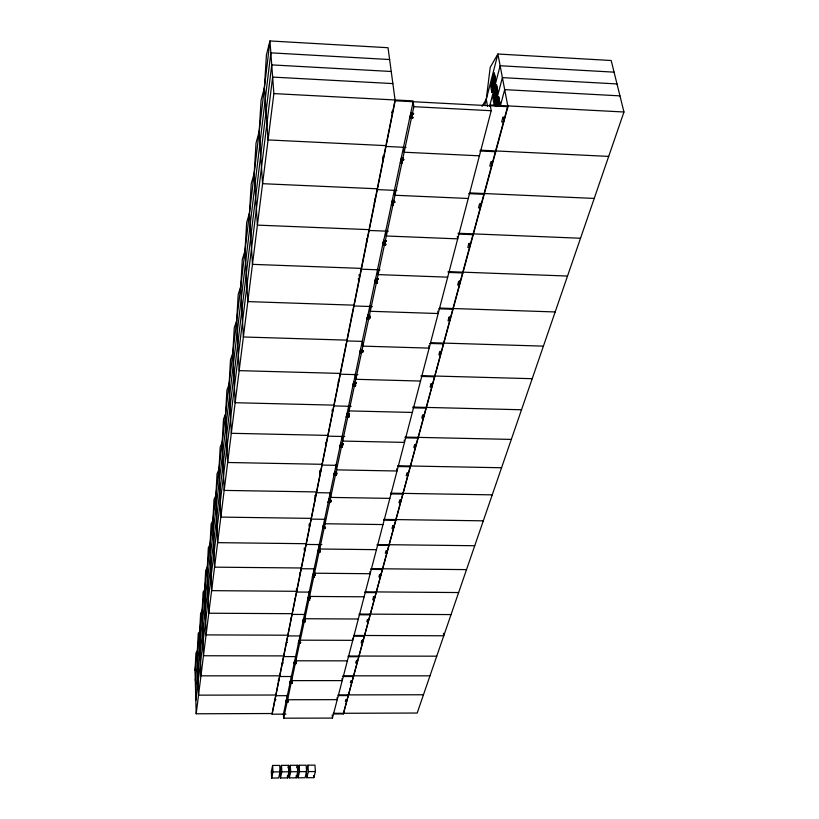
<?xml version="1.0" encoding="UTF-8"?>
<svg xmlns="http://www.w3.org/2000/svg" width="819" height="819" viewBox="0 0 819 819"><rect width="100%" height="100%" fill="white"/><g stroke="black" fill="none" stroke-linecap="round" stroke-linejoin="round"><path stroke-width="1.23" d="M395.065 99.959L272.092 713.523L196.191 713.779L195.035 670.566L195.946 652.917L197.307 651.474L198.249 633.384L199.672 631.664L200.635 613.124L202.109 611.117L203.112 592.106L204.648 589.782L205.682 570.27L207.289 567.608L208.364 547.563L210.033 544.553L211.138 523.955L212.889 520.556L214.035 499.375L215.868 495.556L217.055 473.771L218.96 469.502L220.209 447.072L222.195 442.311L223.495 419.205L225.583 413.912L226.924 390.09L229.115 384.234L230.508 359.643L232.811 353.173L234.265 327.774L236.681 320.638L238.206 294.379L240.735 286.517L242.332 259.347L245.004 250.696L246.673 222.553L249.478 213.042L251.228 183.855L254.197 173.403L256.03 143.11L259.173 131.634L261.097 100.153L264.414 87.551L266.441 54.791L269.963 40.95L388.032 47.717L395.178 100.788L272.133 714.188L285.933 714.148M195.035 670.566L269.963 40.95L273.863 93.591L196.191 713.779M195.301 680.415L270.843 52.846L389.629 59.531M195.567 690.335L271.734 64.896L391.236 71.488M195.833 700.327L272.635 77.088L392.864 83.589M487.54 106.327L486.271 99.324L490.212 67.332L497.901 54.013L611.189 60.504L623.965 111.998L417.178 713.032L333.323 713.318M278.286 680.876L278.521 679.709M290.571 619.471L290.827 618.171M299.6 574.354L299.877 572.942M304.688 548.904L304.392 550.378L304.228 548.044M309.398 525.378L309.705 523.843M320.065 472.051L320.403 470.372M382.801 158.497L383.333 155.876M391.963 112.756L392.332 110.903M314.926 498.791L314.629 501.32M338.145 382.852L338.575 380.712M383.169 158.006L383.609 155.825L383.712 156.644M392.158 113.114L392.618 110.8L392.731 111.63M283.435 714.158L346.335 416.615M346.457 416.011L346.365 417.004L348.792 417.055M346.56 415.55L346.498 416.39L348.914 416.451M346.591 415.939L349.017 415.991M349.048 415.847L346.621 415.786L349.078 415.694M346.785 415.018L346.816 414.332M346.918 414.414L346.908 413.871M346.949 414.26L347.041 413.267M352.989 385.155L347.082 413.646L349.508 413.708M353.03 385.544L353.091 384.674M355.641 384.971L353.204 384.746M353.337 384.111L353.327 383.558M353.368 383.947L353.429 383.077M355.989 383.374L353.501 383.312L356.05 383.057M353.573 382.985L356.091 382.893M356.122 382.739L353.644 382.668L356.152 382.575M359.92 353.04L359.91 352.477M359.95 352.866L359.95 352.313M362.633 352.272L360.094 352.201L362.663 352.109M360.268 350.798L360.165 351.863L362.704 351.945M360.37 350.297L360.309 351.197L362.848 351.269M362.991 350.604L360.452 350.522L363.022 350.43M360.524 350.184L360.585 349.293M367.096 318.509L360.616 349.119M369.932 318.12L367.332 318.028L367.147 318.908L368.878 318.97M369.021 318.263L367.332 318.028M369.963 317.936L367.362 317.854L370.004 317.762M367.434 316.933L367.444 317.506L370.045 317.588M370.116 317.24L367.516 317.148L370.157 317.055M370.198 316.881L367.588 316.799L369.359 316.677M367.731 315.52L367.67 316.441L369.4 316.503M369.553 315.796L367.813 315.735L369.584 315.622M367.926 314.639L367.895 315.387L369.625 315.438M374.692 282.637L367.966 315.028L369.707 315.09M377.446 282.944L374.785 282.852L377.487 282.76M377.518 282.575L374.856 282.483L377.559 282.391M375.01 281.152L374.938 282.115L376.709 282.176M376.873 281.439L375.092 281.367L376.914 281.255M376.955 281.06L375.174 280.999L376.986 280.876M375.327 279.668L375.256 280.63L377.027 280.692M377.19 279.955L375.409 279.883L377.231 279.77M375.522 278.747L375.491 279.514L378.153 279.617M375.604 278.368L375.563 279.146L378.235 279.238M382.77 244.492L375.645 278.777L378.317 278.869M382.852 244.103L382.821 244.891L385.554 245.004M382.975 243.519L382.903 244.502L385.636 244.615M384.889 243.796L383.067 243.724L384.93 243.601M384.971 243.407L383.149 243.335L385.012 243.212M383.272 242.148L383.231 242.946L385.053 243.018M383.394 241.564L383.312 242.547L385.145 242.629M385.309 241.84L383.487 241.769L385.35 241.646M385.391 241.451L383.568 241.38L385.432 241.257M386.384 241.093L383.65 240.991L386.425 240.899M413.145 101.73L410.78 112.909L412.756 113.002M280.467 777.968L281.838 771.836L288.923 771.774L287.51 777.907L280.467 777.968L279.699 765.407L272.614 765.458L271.314 771.631L271.662 778.05L278.706 777.989L280.067 771.846L272.973 771.907L271.662 778.05M623.965 111.998L490.141 104.965L491.195 110.719L332.422 718.089L283.671 718.181L413.851 106.695L413.022 100.911L273.863 93.591M287.838 702.313L285.964 702.221L287.899 702.026M291.943 683.107L289.946 683.394L289.987 682.77M305.006 621.99L302.999 621.754M310.176 597.809L308.077 597.788L307.913 598.576L309.981 598.709L307.811 599.027L307.627 599.928M280.098 771.549L281.46 765.386L288.534 765.335L289.271 777.886L296.294 777.825L297.768 771.693L290.694 771.754L289.271 777.886M287.971 767.792L288.534 765.335M288.882 771.478L290.295 765.315L297.348 765.263L298.055 777.804L305.067 777.743L306.593 771.621L306.163 765.192L299.119 765.243L297.645 771.396M296.765 767.72L297.348 765.263M298.055 777.804L299.529 771.682L299.119 765.243M307.924 765.171L306.388 771.324L306.818 777.722L313.831 777.661L315.407 771.539L314.957 765.12L307.924 765.171L308.353 771.6L306.818 777.722M484.705 105.456L497.901 54.013L507.944 106.705L343.304 713.943L333.374 713.984M491.902 92.086L492.659 89.169L491.656 83.702M492.772 88.718L493.54 85.78L492.547 79.893M493.652 85.33L494.42 82.381L493.396 76.914M494.533 81.92L495.3 78.962L494.277 73.495M489.649 106.112L500.133 65.745L614.076 72.154M497.604 90.745L494.052 104.31L492.966 98.393L496.498 84.818L497.604 90.745L496.478 85.248M495.014 105.712L502.395 77.621L617.004 83.937M496.119 106.562L498.72 96.714L499.846 102.713L498.863 106.398M496.386 105.897L496.908 103.941L497.317 106.173M497.02 103.491L497.798 100.542L498.843 106.142M497.921 100.092L498.699 97.133L499.744 102.733L498.966 105.692M500.47 105.497L504.688 89.64L619.963 95.864M356.849 661.281L357.166 660.083M362.336 640.97L362.674 639.721M373.976 597.921L374.344 596.58M356.797 662.366L357.34 660.37L357.401 661.056L356.224 661.056L355.692 663.052L356.859 663.052M400.215 501.934L400.696 500.174M407.514 474.969L408.016 473.126M423.126 417.281L423.679 415.274M440.253 354.013L440.857 351.801M459.121 284.295L460.114 280.62L460.237 281.419L458.66 281.357L457.667 285.032L459.244 285.084M480.292 206.071L481.122 203.01M492.209 162.06L491.472 166.103L489.782 166.032L490.939 161.722L492.639 161.804M507.79 105.886L343.304 713.943M482.033 106.409L486.271 99.324M299.529 771.682L306.593 771.621M308.353 771.6L315.407 771.539M338.124 694.911L423.464 694.768M287.346 695.679L275.839 695.7L275.808 695.024L198.526 695.147L197.307 651.474M338.175 695.587L348.29 695.566L348.239 694.891M274.867 699.713L276.013 699.702M346.969 699.549L345.843 699.559L345.342 701.412L346.468 701.402L346.417 700.736M286.394 700.173L288.298 700.173M286.353 700.358L288.278 700.265M286.312 700.542L288.237 700.45M286.271 700.736L288.196 700.634M286.23 700.921L288.165 700.818M286.22 701.013L288.124 701.013M288.104 701.105L286.179 701.197L286.292 700.204M286.138 701.381L288.063 701.289M286.097 701.566L288.022 701.474M286.056 701.76L287.981 701.658M287.94 701.842L286.015 701.944L286.138 700.951M342.977 675.829L429.975 675.829M291.4 676.514L279.688 676.514L279.648 675.829L200.942 675.829L199.672 631.664M343.038 676.514L353.46 676.514L353.398 675.829M352.088 680.661L350.941 680.661L350.419 682.585L351.566 682.585L351.515 681.899M290.417 681.173L292.363 681.173M290.376 681.367L292.342 681.275M290.336 681.562L292.291 681.469M292.25 681.664L290.295 681.756L292.209 681.848M290.233 682.043L292.188 681.951M290.192 682.237L292.148 682.145M290.151 682.432L292.107 682.34M290.11 682.626L292.066 682.524M290.09 682.718L292.025 682.718M290.049 682.913L292.004 682.821M290.008 683.107L291.963 683.015M289.967 683.302L291.922 683.2M348.147 656.019L436.732 656.183M348.208 656.705L358.824 656.725L358.763 656.039M347.389 660.861L295.894 660.79L295.618 656.613L283.691 656.592L283.64 655.906L203.46 655.753L202.109 611.117M294.574 661.557L296.55 661.568M296.529 661.66L294.533 661.762L294.574 661.117M294.502 661.865L296.488 661.865M294.461 662.059L296.458 661.967M294.42 662.264L296.417 662.161M294.4 662.366L296.376 662.366M294.359 662.561L296.355 662.469M294.318 662.766L296.314 662.663M294.277 662.97L296.273 662.868M282.227 662.96L283.415 662.96M294.256 663.062L296.222 663.073M294.205 663.267L296.202 663.165M296.161 663.37L294.164 663.462L296.12 663.564M296.099 663.666L294.103 663.769L294.185 662.919M353.511 635.452L443.755 635.779L443.437 633.282M300 635.953L287.838 635.902L287.797 635.206L206.071 634.899L204.648 589.782M353.573 636.148L364.394 636.189L364.322 635.493M298.618 642.444L300.655 642.342M286.322 642.536L287.53 642.546M298.597 642.546L300.614 642.557M362.356 642.772L361.159 642.772L361.722 640.693L362.919 640.704L362.848 640.008M298.556 642.751L300.583 642.659M300.542 642.864L298.505 642.966L298.638 641.881M298.485 643.069L300.501 643.069M298.444 643.273L300.481 643.181M300.43 643.386L298.423 643.376L298.485 642.618M304.545 614.465L292.148 614.404L292.107 613.687L208.784 613.216L207.289 567.608M359.162 614.772L370.178 614.834L370.116 614.127M358.323 619.01L304.852 618.734L304.494 613.759M303.439 619.696L305.487 619.707M305.467 619.819L303.388 619.922L303.409 619.348M303.368 620.024L305.426 620.034M305.395 620.147L303.327 620.239L303.347 619.676M303.296 620.352L305.354 620.362M303.255 620.567L305.323 620.474M303.235 620.679L305.282 620.689M305.262 620.792L303.184 620.894L303.276 619.993M305.211 621.017L303.071 621.437M305.098 621.549L303.05 621.539L303.132 620.648M302.958 621.979L305.026 621.877M364.127 596.816L309.592 596.427L309.224 591.4M373.29 596.836L374.529 596.836L374.6 597.553L373.362 597.542L372.758 599.784L373.996 599.795M308.098 597.675L310.217 597.583M310.145 597.921L308.026 598.013L308.098 597.205M307.985 598.239L310.094 598.146M307.954 598.351L310.053 598.372M307.913 598.576L310.022 598.484M307.842 598.914L309.951 598.822M307.596 600.04L309.695 600.061M309.664 600.173L307.575 599.682M359.091 614.066L451.044 614.588M296.591 591.308L211.609 590.653L210.033 544.553M364.895 591.83L458.63 592.546M309.275 592.117L296.642 592.024L296.427 588.922M364.967 592.536L376.197 592.628L376.126 591.912M370.935 568.683L466.523 569.614M371.007 569.4L382.473 569.512L382.391 568.785M315.141 574.539L313.001 574.518L315.12 574.662M315.09 574.774L312.93 574.877L312.981 574.16M312.909 574.989L315.039 575.01M312.878 575.112L315.018 575.122M312.858 575.225L314.987 575.245M312.459 577.098L314.619 577.006M314.568 577.241L312.438 577.221L312.479 576.504M377.109 544.563L474.733 545.73M321.857 544.625L306.183 544.44L306.132 543.714L217.619 542.649L215.868 495.556M377.19 545.29L388.994 545.434L388.923 544.696M376.453 549.662L319.686 549.006L319.287 543.867M387.264 550.818L385.974 550.798L385.319 553.234L386.609 553.245L386.527 552.518M320.27 550.532L318.069 550.634L317.885 551.494L320.086 551.392M318.038 550.757L320.219 550.777M317.987 551.003L320.188 550.9M317.956 551.126L320.137 551.146M320.116 551.269L317.936 551.248L317.752 552.098L319.932 552.129L317.7 552.344M317.854 551.617L320.034 551.637M320.014 551.76L317.803 551.863L317.598 552.835M317.782 551.975L319.953 552.006M383.016 524.559L325.061 523.761L324.641 518.57M325.266 527.17L323.044 527.139L322.85 528.03M323.014 527.262L325.235 527.293M325.204 527.426L322.983 527.395L323.065 526.515M322.932 527.651L325.184 527.549M322.911 527.774L325.123 527.805M322.881 527.897L325.102 527.927M322.829 528.153L325.071 528.06M322.799 528.286L325.02 528.316M324.989 528.439L322.768 528.409L322.799 527.784M383.671 519.41L483.302 520.833M324.703 519.307L311.261 519.123L311.21 518.376L220.823 517.086L218.96 469.502M383.753 520.147L395.802 520.321L395.72 519.584M390.52 493.171L492.239 494.86M390.602 493.908L402.907 494.113L402.825 493.376M389.864 498.372L330.671 497.409L330.292 492.905L316.564 492.68L316.513 491.932L224.171 490.397L222.195 442.311M401.023 500.03L399.672 500.01L398.966 502.651L400.307 502.671M331.03 500.184L328.757 500.153L328.808 499.375M328.706 500.419L330.999 500.317M328.675 500.552L330.948 500.583M328.644 500.685L330.917 500.716M330.886 500.849L328.614 500.818L328.695 499.907M330.856 500.982L328.562 501.085L328.358 502.016L330.63 502.047M328.532 501.218L330.804 501.248M330.774 501.382L328.501 501.351L328.552 500.573M328.45 501.617L330.743 501.515M328.419 501.75L330.692 501.781M328.388 501.883L330.661 501.914M328.306 502.282L330.6 502.18M330.548 502.446L328.276 502.416L328.306 501.771M408.353 472.952L406.982 472.932L406.234 475.685L407.606 475.716M334.705 472.061L337.029 472.102M334.439 473.31L336.763 473.351M336.732 473.495L334.408 473.454L334.469 472.655M334.387 473.587L336.701 473.638M334.326 473.873L336.67 473.771M334.295 474.006L336.609 474.047M336.578 474.191L334.265 474.15L334.347 473.218M334.234 474.283L336.558 474.334M336.527 474.467L334.172 474.57L334.029 475.255L336.343 475.296M336.466 474.744L334.152 474.703L334.203 473.914M334.121 474.846L336.435 474.887M334.091 474.979L336.404 475.02M334.06 475.122L336.374 475.163M397.665 465.755L501.566 467.751M336.138 465.325L322.113 465.059L322.041 464.301L227.662 462.489L225.583 413.912M397.758 466.502L410.329 466.748L410.237 465.991M405.036 437.08L511.312 439.404M344.758 436.527L327.907 436.169L327.835 435.401L231.316 433.292L229.115 384.234M405.129 437.848L418.089 438.124L417.997 437.366M340.755 443.519L343.12 443.57M340.724 443.663L343.089 443.714M340.694 443.816L343.059 443.857M340.632 444.103L343.028 444.011M340.602 444.246L342.966 444.297M340.571 444.4L342.936 444.441M342.905 444.594L340.54 444.543L340.591 443.724M340.509 444.686L342.874 444.737M340.469 444.83L342.844 444.881M342.813 445.024L340.438 444.973L340.284 445.71M340.131 446.437L342.506 446.478M340.1 446.58L342.475 446.631M340.069 446.724L342.444 446.775M342.414 446.918L340.039 446.867L340.1 446.048M424.047 415.028L422.614 414.987L421.795 418.018L423.228 418.048M349.478 413.861L347.01 413.953L349.437 414.015M346.529 416.247L348.955 416.298M348.884 416.605L346.437 416.697L348.853 416.758M346.396 416.851L348.822 416.912M346.335 417.158L348.761 417.209M412.858 407.084L521.519 409.756M351.167 406.337L333.978 405.907L333.906 405.139L235.145 402.713L232.811 353.173M412.96 407.852L426.208 408.169L426.115 407.401M412.326 412.438L349.089 410.913L348.566 405.497M420.526 381.05L355.815 379.299L355.272 373.833M356.193 382.412L353.706 382.35L359.807 352.979M355.948 383.538L353.439 383.63L355.917 383.691M355.61 385.135L353.102 385.227L355.579 385.288M353.061 385.391L355.538 385.452M355.507 385.616L352.958 385.862L355.436 385.933M352.928 386.025L355.405 386.087M421.058 375.645L532.207 378.695M357.883 374.682L340.335 374.201L340.264 373.423L239.158 370.638L236.681 320.638M421.161 376.412L434.725 376.791L434.613 376.013M430.917 342.7L543.406 346.14M429.76 343.448L443.642 343.867L443.54 343.089M441.267 351.464L439.762 351.423L438.861 354.75L440.366 354.791M362.95 350.767L360.38 350.86L362.919 350.931M360.34 351.023L362.878 351.105M362.807 351.433L360.237 351.535L362.776 351.607M360.196 351.699L362.735 351.771M362.592 352.446L360.022 352.539L360.012 351.975M439.783 308.067L555.169 311.957M372.328 306.582L354.023 305.968L353.941 305.17L247.809 301.597L245.004 250.696M438.697 308.814L453.02 309.295L452.897 308.507M367.926 315.213L369.666 315.264M369.512 315.97L367.741 316.093L369.471 316.144M367.7 316.267L369.441 316.329M367.475 317.322L370.075 317.414M368.99 318.437L367.219 318.56L368.949 318.611M367.178 318.734L368.908 318.786M367.107 319.082L368.837 319.144M448.085 271.611L567.526 276.044M380.067 269.881L361.404 269.195L361.312 268.386L252.477 264.353L249.478 213.042M448.198 272.41L462.878 272.952L462.745 272.154M447.686 277.16L378.102 274.611L377.457 268.99M375.604 278.962L378.276 279.054M375.522 279.33L378.194 279.422M377.149 280.139L375.327 280.262L377.109 280.323M375.286 280.446L377.068 280.507M376.832 281.623L375.02 281.746L376.791 281.808M374.979 281.931L376.75 281.992M374.744 283.036L376.515 283.098M388.278 231.234L369.174 230.456L369.072 229.648L257.391 225.112L254.197 173.403M458.2 234.07L473.249 234.684L473.116 233.876M386.466 240.704L383.732 240.591L391.257 205.088L393.12 205.159M385.268 242.035L383.394 242.158L385.227 242.229M383.353 242.352L385.186 242.424M383.272 242.752L385.094 242.823M385.759 244.021L382.985 244.113L385.718 244.226M382.944 244.308L385.677 244.42M382.862 244.697L385.595 244.809M382.78 245.086L385.514 245.198M458.077 233.261L580.528 238.247M468.253 198.474L395.004 195.26L394.369 190.356M481.265 203.818L479.606 203.747L478.501 207.821L480.159 207.893L480.016 207.094M394.134 200.43L392.26 200.348L400.194 162.848L402.119 162.94M394.082 200.635L392.168 200.757L394.041 200.839M394 201.044L392.076 201.167L393.949 201.249M393.908 201.454L391.994 201.587L394.799 201.709M394.758 201.914L391.902 201.996L394.717 202.119M394.666 202.324L391.82 202.406L394.625 202.528M393.642 202.692L391.728 202.825L393.601 202.897M393.56 203.112L391.646 203.235L393.519 203.317M393.468 203.522L391.554 203.644L393.427 203.726M393.386 203.931L391.472 204.054L393.335 204.136M393.294 204.34L391.38 204.463L393.253 204.545M393.212 204.75L391.298 204.883L393.161 204.955M469.717 192.895L594.225 198.423M396.887 190.469L377.364 189.598L377.262 188.79L262.571 183.691L259.173 131.634M468.652 193.653L484.183 194.338L484.049 193.53M403.132 158.159L401.167 158.282L403.091 158.374M403.04 158.589L401.075 158.722L402.999 158.804M402.948 159.029L400.982 159.152L402.907 159.244M403.818 159.51L400.89 159.592L403.767 159.725M403.726 159.94L400.798 160.022L402.713 160.114M402.672 160.329L400.706 160.463L402.62 160.555M402.579 160.77L400.614 160.893L402.528 160.985M402.487 161.2L400.522 161.333L402.436 161.425M402.395 161.64L400.43 161.763L402.344 161.855M402.303 162.07L400.337 162.203L402.252 162.295M402.211 162.51L400.245 162.633L402.16 162.725M480.866 150.215L608.681 156.398M406.04 147.41L386.025 146.447L385.913 145.628L268.059 139.926L264.414 87.551M479.78 150.972L495.73 151.74L495.587 150.931M479.402 155.825L404.166 152.221L403.491 147.287M403.183 157.934L401.259 157.842L409.654 118.202L412.612 118.356M413.851 106.695L491.195 110.719M412.704 113.237L410.677 113.37L413.646 113.524M413.595 113.749L410.575 113.831L413.544 113.984M413.493 114.21L410.483 114.291L412.459 114.394M412.407 114.619L410.38 114.752L412.356 114.855M412.315 115.08L410.288 115.213L412.264 115.315M412.213 115.54L410.186 115.674L412.162 115.776M412.111 116.001L410.094 116.134L412.07 116.237M412.018 116.462L409.991 116.595L411.967 116.697M411.916 116.922L409.899 117.056L412.858 117.209M412.807 117.434L409.797 117.516L412.756 117.67M412.704 117.895L409.705 117.977L412.663 118.12M395.178 100.788L507.944 106.705M493.417 76.495L494.512 82.35M495.608 88.237L496.713 94.165M497.819 100.123L498.935 106.112M495.587 88.657L496.611 94.185M494.727 91.636L495.823 97.553M496.928 103.511L497.368 105.917M492.526 80.313L493.54 85.78M494.696 92.056L495.72 97.584M491.676 83.282L492.751 89.138M493.837 95.024L494.932 100.942M493.816 95.444L494.84 100.972M457.319 236.435L457.698 238.861L386.333 235.995L385.636 230.323M437.837 311.159L438.175 313.534L370.301 311.281L369.686 305.702M428.818 345.761L429.136 348.116L362.878 346.13L362.377 341.39L347.01 340.929L346.928 340.141L243.376 336.978L240.735 286.517M391.697 115.418L391.81 116.247M382.729 160.186L382.831 161.005M415.929 443.888L416.021 444.645L414.619 444.615L413.841 447.502L415.243 447.532L415.151 446.775M383.681 240.192L383.65 240.991M383.558 240.776L383.568 241.38M383.476 241.175L383.487 241.769M383.19 242.537L383.149 243.335M383.057 243.12L383.067 243.724M404.217 440.11L404.494 442.393L342.67 441.072L342.24 436.476M375.082 198.393L375.174 199.212M374.252 202.528L374.355 203.337M375.44 279.115L375.409 279.883M375.204 280.231L375.174 280.999M396.754 468.744L397.01 471.007L336.537 469.871L336.066 464.568M375.092 280.784L375.092 281.367M374.887 281.716L374.856 282.483M374.774 282.268L374.785 282.852M367.096 239.527L367.004 238.718L366.308 243.438M367.844 314.987L367.813 315.735M367.618 316.052L367.588 316.799M367.506 316.574L367.516 317.148M367.403 317.107L367.362 317.854M367.291 317.639L367.291 318.202M359.101 274.682L359.346 276.965M358.364 278.409L358.599 280.682M360.483 349.795L360.452 350.522M360.125 351.474L360.094 352.201M351.371 316.82L351.443 317.608M353.665 381.961L353.644 382.668M353.562 382.442L353.501 383.312M353.224 384.039L353.163 384.91M369.953 571.56L370.157 573.72L314.537 573.208L314.209 568.847L301.31 568.724L301.259 567.997L214.558 567.147L212.889 520.556M368.581 618.847L368.642 619.543L367.424 619.543L366.851 621.693L368.059 621.703L367.997 620.997M346.683 414.946L346.621 415.786M340.714 443.14L340.663 443.959M340.469 444.307L340.407 445.126M340.223 445.475L340.161 446.283M332.094 409.869L332.289 412.07M352.559 638.236L352.754 640.335L300.286 640.171L299.949 635.247M331.685 415.12L331.746 415.888M334.674 471.683L334.643 472.338M334.582 472.102L334.531 472.891M325.501 442.373L325.716 444.901M328.9 498.976L328.869 499.621M342.045 678.562L342.219 680.609L291.666 680.63L291.359 675.829M320.638 471.324L320.577 470.567L320.014 473.362L319.809 470.853M323.31 525.368L323.229 526.248M323.177 526.003L323.126 526.75M337.08 697.624L337.244 699.651L287.602 699.754L287.305 695.003M314.906 495.423L315.1 497.901M332.207 714.987L332.453 717.997M318.059 550.143L318.018 550.88M317.547 552.59L317.496 553.327M309.92 524.815L309.858 524.068L309.347 526.627L309.162 524.18M312.878 574.631L312.807 575.46M312.756 575.214L312.704 575.931M312.602 575.921L312.53 576.75M304.842 549.15L304.893 549.877M307.862 598.331L307.77 599.252M300.03 573.187L300.082 573.914M302.999 621.293L302.907 622.194M313.677 775.532L313.831 777.661M298.904 640.632L298.822 641.502M298.771 641.257L298.689 642.127M294.953 598.525L295.004 599.242M294.482 661.517L294.379 662.469M294.338 662.223L294.236 663.165M290.96 618.437L291.011 619.144M290.397 680.835L290.315 681.664M290.274 681.418L290.172 682.34M296.161 775.685L296.294 777.825M290.131 682.094L290.028 683.015M286.374 699.836L286.333 700.45M290.295 765.315L290.694 771.754M285.995 701.607L285.944 702.313M287.377 775.767L287.51 777.907M283.394 713.482L283.671 718.181M278.634 680.005L278.675 680.691M281.46 765.386L281.838 771.836M274.447 700.9L274.488 701.576M272.092 713.523L272.133 714.188M272.614 765.458L272.973 771.907M494.297 73.075L490.806 86.66L491.881 92.506L495.393 78.931L494.297 73.075M379.535 574.651L378.91 576.975L380.17 576.986L380.733 573.945L380.804 574.662L379.535 574.651M392.68 525.941L391.994 528.48L393.304 528.501L393.919 525.225L394 525.962L392.68 525.941M430.978 383.957L430.129 387.131L431.593 387.172L432.35 383.231L432.452 383.998L430.978 383.957M448.976 317.26L448.034 320.761L449.57 320.802L450.399 316.523L450.511 317.311L448.976 317.26M468.857 243.571L467.813 247.44L469.43 247.502L470.341 242.833L470.475 243.632L468.857 243.571M502.927 117.301L501.699 121.857L503.439 121.949L504.524 116.574L504.678 117.393L502.927 117.301"/></g></svg>
